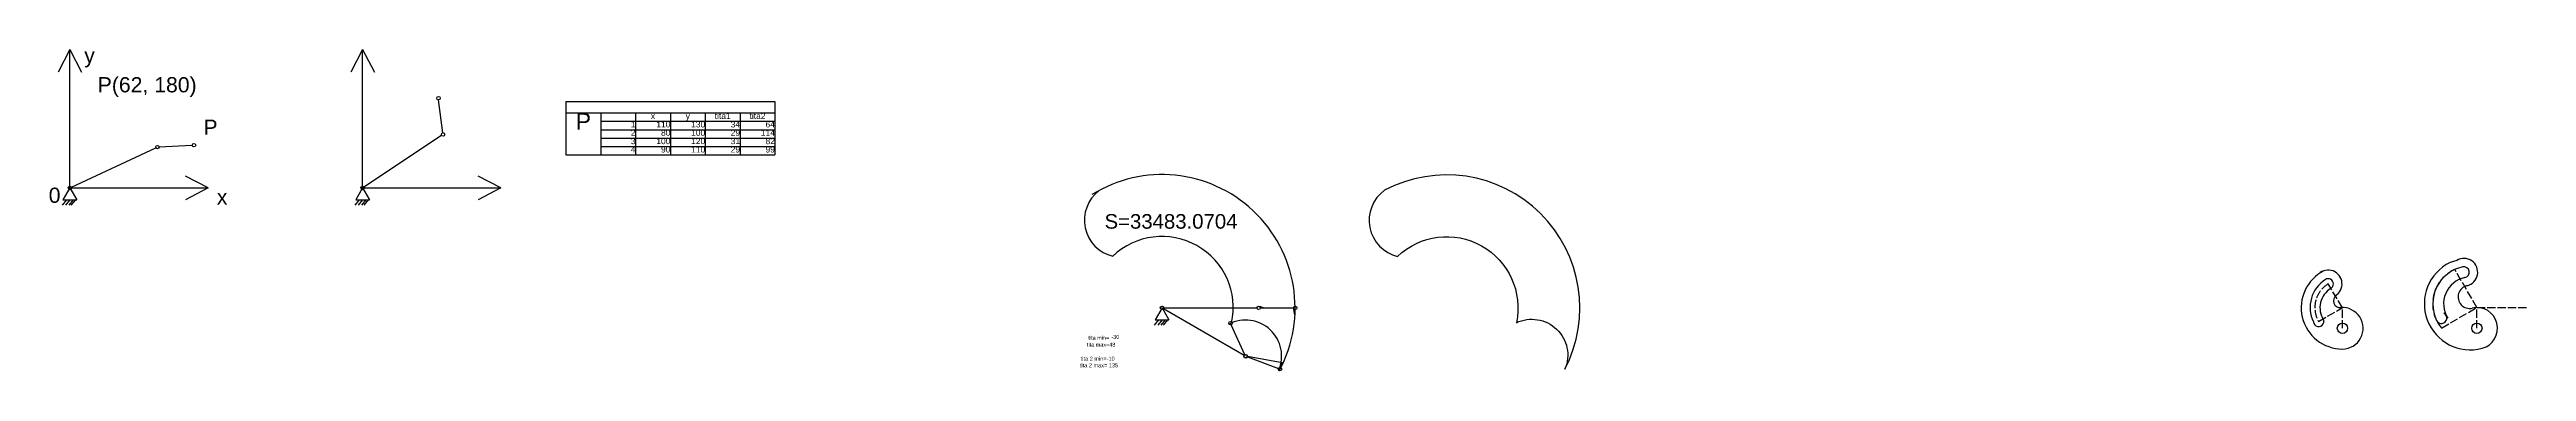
# Model space of a CAD drawing. Header units: millimetres. Extents: x 140 to 3730, y -255 to 211.
import ezdxf

# ---------------------------------------------------------------- set-up
doc = ezdxf.new("R2010")
doc.units = ezdxf.units.MM
doc.header["$MEASUREMENT"] = 0
doc.linetypes.add('ACAD_ISO02W100', pattern=[15, 12, -3])
doc.layers.add('Lines', color=6, linetype='ACAD_ISO02W100')
doc.styles.get("Standard").update_dxf_attribs({"font": 'arial.ttf'})

# ---------------------------------------------------------------- blocks, each defined once
blk = doc.blocks.new('Block 1')
for p, q in [((0, 0), (-10, -17.3)), ((0, 0), (10, -17.3)), ((-4.9, -17.3), (-11.2, -25.1)), ((-4.9, -17.3), (-11.2, -25.1)), ((-10, -17.3), (10, -17.3)), ((0, -17.3), (-6.3, -25.1)), ((4.7, -17.3), (-1.6, -25.1)), ((7.9, -17.3), (1.6, -25.1))]:
    blk.add_line(p, q)
blk.add_circle((0, 0), 2.5)
blk = doc.blocks.new('block 2')
blk.add_line((2.5, 0.2), (50.5, 0.2))
for centre in [(0, 0), (53, 0)]:
    blk.add_circle(centre, 2.5)
blk = doc.blocks.new('b3')
blk.add_line((2.5, 0.2), (137.5, 0.2))
for centre in [(0, 0), (140, 0)]:
    blk.add_circle(centre, 2.5)
blk = doc.blocks.new('*T5')
at = {"color": 0, "linetype": 'ByBlock', "lineweight": -2, "transparency": 16777216}
for p, q in [((0, 0), (303, 0)), ((0, 0), (0, -77.4)), ((303, 0), (303, -77.4)), ((0, -16.8), (303, -16.8)), ((50.5, -16.8), (50.5, -77.4)), ((50.5, -28.9), (303, -28.9)), ((101, -16.8), (101, -77.4)), ((151.5, -16.8), (151.5, -77.4)), ((202, -16.8), (202, -77.4)), ((252.5, -16.8), (252.5, -77.4)), ((50.5, -41), (303, -41)), ((50.5, -53.1), (303, -53.1)), ((50.5, -65.3), (303, -65.3)), ((0, -77.4), (303, -77.4))]:
    blk.add_line(p, q, dxfattribs=at)
at = {"color": 0, "transparency": 16777216, "width": 50.384}
for s, insert, char_height, attachment_point in [('P', (25.3, -16.8), 24, 2), ('1', (100.9, -29), 8.74, 3), ('x', (126.3, -16.8), 8.74, 2), ('110', (151.5, -29), 8.74, 3), ('y', (176.8, -16.8), 8.74, 2), ('130', (202, -29), 8.74, 3), ('tita1', (227.3, -16.8), 8.74, 2), ('34', (252.5, -29), 8.74, 3), ('tita2', (277.8, -16.8), 8.74, 2), ('64', (303, -29), 8.74, 3), ('4', (100.9, -65.3), 8.74, 3), ('3', (100.9, -53.2), 8.74, 3), ('2', (100.9, -41.1), 8.74, 3), ('100', (151.5, -53.2), 8.74, 3), ('80', (151.5, -41.1), 8.74, 3), ('90', (151.5, -65.3), 8.74, 3), ('100', (202, -41.1), 8.74, 3), ('120', (202, -53.2), 8.74, 3), ('110', (202, -65.3), 8.74, 3), ('31', (252.5, -53.2), 8.74, 3), ('29', (252.5, -41.1), 8.74, 3), ('29', (252.5, -65.3), 8.74, 3), ('114', (303, -41.1), 8.74, 3), ('82', (303, -53.2), 8.74, 3), ('99', (303, -65.3), 8.74, 3)]:
    blk.add_mtext(s, dxfattribs=dict(at, insert=insert, char_height=char_height, attachment_point=attachment_point))

msp = doc.modelspace()

# ---------------------------------------------------------------- linework, layer by layer
for p, q in [((169.2, 211.5), (152.3, 178.6)), ((169.2, 11), (169.2, 211.5)), ((169.2, 211.5), (186.2, 178.6)), ((593.7, 211.5), (576.7, 178.6)), ((593.7, 11), (593.7, 211.5)), ((593.7, 211.5), (610.7, 178.6)), ((169.2, 11), (369.7, 11)), ((369.7, 11), (336.9, 27.9)), ((369.7, 11), (336.9, -6)), ((593.7, 11), (794.2, 11)), ((794.2, 11), (761.4, 27.9)), ((794.2, 11), (761.4, -6)), ((3629.1, -94), (3619.3, -97)), ((1876.5, -232.6), (1926.5, -241.8))]:
    msp.add_line(p, q)
msp.add_lwpolyline([(2266.1, -184.2, -0.688136), (2336.4, -251.5, 0.734617), (2075, 7.6, 0.645703), (2093.9, -88.1, -0.736291)], format="xyb", close=True)
for centre in [(3463.4, -192.3), (3658.2, -192.3)]:
    msp.add_circle(centre, 7.5)
for centre, radius, start, end in [((1693.4, -35.7), 53.5, 127.2194, 256.9562), ((1752.4, -162.6), 192.9, 331.766, 121.7904), ((1752.4, -162.6), 103.3, 347.6699, 133.5458), ((1735, -23.7), 53.5, 239.116, 239.2011), ((1742.2, -23), 53.5, 236.152, 236.2419), ((1749.4, -22.7), 53.5, 233.1885, 233.2827), ((1756.7, -22.7), 53.5, 230.2256, 230.3236), ((1763.9, -23.1), 53.5, 227.2632, 227.3644), ((1771.1, -23.9), 53.5, 224.3015, 224.4052), ((1778.2, -25), 53.5, 221.3404, 221.446), ((1785.3, -26.5), 53.5, 218.3798, 218.4868), ((1792.3, -28.4), 53.5, 215.4199, 215.5276), ((1799.2, -30.7), 53.5, 212.4606, 212.5685), ((1805.9, -33.2), 53.5, 209.5019, 209.6093), ((1812.6, -36.2), 53.5, 206.5438, 206.6501), ((1819, -39.5), 53.5, 203.5864, 203.6909), ((1825.3, -43.1), 53.5, 200.6295, 200.7317), ((1831.4, -47), 53.5, 197.6732, 197.7725), ((1837.2, -51.2), 53.5, 194.7175, 194.8134), ((1842.9, -55.7), 53.5, 191.7625, 191.8542), ((1848.3, -60.6), 53.5, 188.8079, 188.895), ((1853.5, -65.6), 53.5, 185.854, 185.9358), ((1700, -32.8), 53.5, 253.9443, 253.997), ((1706.8, -30.3), 53.5, 250.9777, 251.0378), ((1713.7, -28.1), 53.5, 248.0115, 248.0787), ((1720.7, -26.3), 53.5, 245.0458, 245.1195), ((1727.8, -24.8), 53.5, 242.0807, 242.1603), ((1858.3, -71), 53.5, 182.9006, 182.9766), ((1862.9, -76.6), 53.5, 179.9477, 180.0174), ((1867.2, -82.4), 53.5, 176.9953, 177.0582), ((1871.2, -88.4), 53.5, 174.0434, 174.0991), ((1874.9, -94.7), 53.5, 171.092, 171.1399), ((1878.3, -101.1), 53.5, 168.1411, 168.1807), ((1881.3, -107.7), 53.5, 165.1905, 165.2215), ((1884, -114.4), 53.5, 162.2404, 162.2623), ((1886.3, -121.2), 53.5, 159.2907, 159.3031), ((1888.3, -128.2), 53.5, 156.3414, 156.344), ((3648.8, -156.8), 66.7, 476.2404, 644.7351), ((3648.8, -156.8), 54.5, 461.598, 566.1948), ((3639.4, -111.1), 20, 282.9784, 121.099), ((3639.4, -111.1), 7.86, 281.598, 461.598), ((3463.4, -162.5), 59.8, 116.5834, 270.0551), ((3464.1, -162), 47.6, 121.8204, 206.0636), ((3442.8, -128), 20, 300.8113, 133.549), ((3463.4, -162.5), 32.6, 120.8113, 212.9297), ((3442.8, -128), 7.5, 300.8113, 123.1585), ((3648.8, -156.8), 38.8, 461.598, 572.5868), ((3647.7, -146.8), 16.7, 102.9784, 282.9784), ((1883.1, -213.5), 53.5, 72.0921, 81.3362), ((1891.7, -178.5), 53.5, 5.8928, 17.2452), ((1892.3, -171.3), 53.5, 8.852, 11.7341), ((3428.8, -182.3), 7.5, 184.8979, 43.5045), ((3460.3, -152.4), 10, 125.5172, 274.5348), ((3463.4, -192.3), 30, 270.0551, 94.5348), ((3606.9, -177.4), 7.86, 206.1948, 424.8014), ((3658.2, -192.3), 30, 284.7351, 462.9784), ((1873.7, -232.6), 52.1, 336.6795, 117.4595), ((1873.7, -233.1), 53.5, 342.2194, 350.6424)]:
    msp.add_arc(centre, radius, start, end)
at = {"layer": 'Lines'}
for p, q in [((3658.2, -162.3), (3626.3, -107.1)), ((3463.4, -162.5), (3442.8, -128)), ((3428.8, -182.3), (3463.5, -162.3)), ((3463.4, -192.3), (3463.4, -162.3)), ((3463.4, -162.3), (3463.4, -162.3)), ((3607, -191.9), (3658.2, -162.3)), ((3658.2, -192.3), (3658.2, -162.3)), ((3658.2, -162.3), (3658.2, -162.3)), ((3658.2, -162.3), (3730.1, -162.3))]:
    msp.add_line(p, q, dxfattribs=at)
for centre, radius, start, end in [((3648.8, -156.8), 54.6, 474.3987, 579.9433), ((3463.4, -162.3), 40, 120.9824, 210.0324)]:
    msp.add_arc(centre, radius, start, end, dxfattribs=at)

# ---------------------------------------------------------------- block references
for name, p, rotation in [('block 2', (710.3, 88.4), 97.1818088118913), ('b3', (169.4, 11), 25.00000000000004), ('block 2', (296.3, 70.2), 2.999999999999923), ('b3', (593.7, 11), 33.58068486745888), ('b3', (1752.4, -162.6), 329.9999999999999), ('block 2', (1873.7, -233.1), 114.5877862908449), ('block 2', (1873.7, -233.1), 339.5877862908449)]:
    msp.add_blockref(name, p, dxfattribs=dict(rotation=rotation))
for name, p in [('*T5', (888.3, 136.4)), ('Block 1', (169.4, 11)), ('Block 1', (593.7, 11)), ('Block 1', (1752.4, -162.8)), ('b3', (1752.4, -162.8)), ('block 2', (1892.4, -162.8))]:
    msp.add_blockref(name, p)

# ---------------------------------------------------------------- texts
for s, height, p in [('y', 22, (190.2, 192.1)), ('P(62, 180)', 21.99, (209.7, 149.5)), ('P', 22, (363, 88)), ('0', 22, (138.7, -10.6)), ('x', 22, (382.4, -13.1)), ('S=33483.0704', 21.109, (1669.1, -48)), ('tita max=48', 5.665, (1643.6, -218.9)), ('tita min=', 5.66, (1645.7, -209)), ('-30', 5.66, (1679, -207.6)), ('tita 2 max= 135', 5.787, (1633.3, -248.8)), ('tita 2 min=-10', 5.787, (1634.6, -239.2))]:
    msp.add_text(s, height=height).set_placement(p)

doc.saveas('drawing.dxf')
